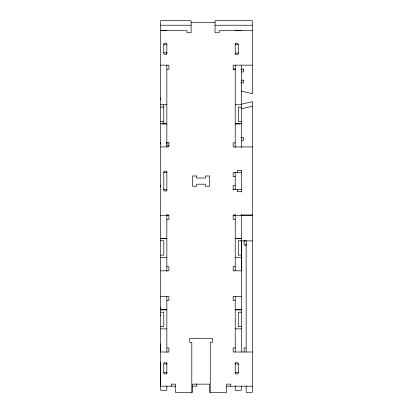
<?xml version="1.0" encoding="UTF-8"?>
<svg xmlns="http://www.w3.org/2000/svg" width="413" height="413" viewBox="0 0 413 413"><rect width="100%" height="100%" fill="white"/><g stroke="black" fill="none" stroke-linecap="round" stroke-linejoin="round"><path stroke-width="0.62" d="M160.698 362.278L160.698 386.196L175.639 386.196M160.698 351.055L160.698 343.936M160.698 315.578L160.698 314.99M160.698 186.686L160.698 185.163M160.698 144.091L160.698 142.562M160.698 99.507L160.698 97.984M166.852 144.091L166.852 142.562M241.362 240.893L241.362 270.835L233.159 270.835L233.159 266.736L235.214 266.736M163.801 189.934L163.801 172.283M166.826 372.805L166.852 372.526L163.646 372.526M241.104 104.282L251.858 101.774A2.055 1.378 0 0 1 252.302 101.732M241.104 108.856L251.858 106.342A2.055 1.378 0 0 1 252.302 106.306M244.052 240.82L245.234 240.547M245.234 245.115L246.411 244.842M191.121 22.395L215.044 22.395M160.698 25.224L191.121 25.224M215.044 25.224L252.302 25.224M160.698 30.33L166.852 30.33M235.214 30.33L241.362 30.33M160.698 30.701L187.017 30.701L187.017 32.751L191.121 32.751L191.121 20.65L160.698 20.65L160.698 390.3L166.852 390.3L166.852 385.902M252.302 30.701L219.148 30.701L219.148 32.751L215.044 32.751L215.044 20.65L252.302 20.65L252.302 93.57A2.05 1.358 0.1 0 1 251.863 93.534M163.646 44.268L166.852 44.268L166.852 53.984M238.802 44.547L235.214 44.547A1.538 1.538 0 0 1 236.752 43.009A1.538 1.538 0 0 1 238.291 44.547L238.291 53.091A1.538 1.538 0 0 1 236.752 54.63A1.538 1.538 0 0 1 235.214 53.091L238.802 53.091M163.646 52.812L166.852 52.812M160.698 65.146L168.902 65.146L168.902 69.25L166.852 69.25M252.302 65.146L233.159 65.146L233.159 69.25L235.214 69.25M233.159 69.193L235.725 69.193M240.851 69.193L243.417 69.193M241.362 71.934L243.417 71.934L243.417 69.079M241.362 80.168L243.417 80.168M240.851 82.915L243.417 82.915L243.417 80.055M160.698 104.752L166.852 104.752M235.214 104.752L241.362 104.752M160.698 107.091L163.775 107.091M241.362 107.091L238.291 107.091L238.291 121.448L241.362 121.448M160.698 121.448L163.775 121.448M160.698 123.792L166.852 123.792M235.214 123.792L241.362 123.792M161.72 123.874L166.852 123.874M235.214 123.874L240.34 123.874M240.851 137.808L243.417 137.808M241.362 140.549L243.417 140.549L243.417 137.694M166.852 142.826L168.902 142.826M235.214 142.826L233.159 142.826L233.159 146.93L252.302 146.93M166.852 145.309L168.902 145.309M160.698 146.93L168.902 146.93L168.902 142.562M241.362 170.512L237.263 170.512L237.263 172.567M163.646 172.567L166.852 172.567A1.538 1.538 0 0 0 165.314 171.028A1.538 1.538 0 0 0 163.775 172.567M241.362 172.567L233.159 172.567L233.159 176.666L235.214 176.666M235.214 185.556L233.159 185.556L233.159 189.99M163.646 189.655L166.852 189.655A1.538 1.538 0 0 1 165.314 191.193A1.538 1.538 0 0 1 163.775 189.655M233.159 189.655L241.362 189.655M241.362 191.704L237.263 191.704L237.263 189.655M166.475 214.997L169.041 214.997M233.175 214.997L235.725 214.997M240.825 214.997L252.302 214.997M160.698 215.292L168.902 215.292L168.902 219.391L166.852 219.391M252.302 215.292L233.159 215.292L233.159 219.391L235.214 219.391M160.698 238.347L165.825 238.347M236.236 238.347L241.362 238.347M160.698 238.43L166.852 238.43M235.214 238.43L241.362 238.43M160.698 240.774L163.775 240.774L163.775 255.131L160.698 255.131M241.362 240.774L238.291 240.774L238.291 255.131L241.362 255.131M240.82 240.898L252.302 240.893M246.148 244.997L244.098 244.997L244.098 240.893M160.698 257.469L166.852 257.469M235.214 257.469L241.362 257.469M166.852 266.736L168.902 266.736L168.902 270.835L160.698 270.835M160.698 296.472L168.902 296.472L168.902 300.571L166.852 300.571M241.362 296.472L233.159 296.472L233.159 300.571L235.214 300.571M160.698 309.75L165.825 309.75M236.236 309.75L241.362 309.75M160.698 309.838L166.852 309.838M235.214 309.838L241.362 309.838M160.698 312.182L163.775 312.182L163.775 326.533L160.698 326.533M241.362 312.182L238.291 312.182L238.291 326.533L241.362 326.533M160.698 328.877L166.852 328.877M235.214 328.877L241.362 328.877M166.852 347.916L168.902 347.916L168.902 352.015L160.698 352.015M235.214 347.916L233.159 347.916L233.159 352.015L252.302 352.015M246.148 347.916L244.098 347.916L244.098 352.015M163.646 363.982L166.852 363.982L166.826 363.698M238.802 363.982L235.214 363.982A1.538 1.538 0 0 1 236.752 362.444A1.538 1.538 0 0 1 238.291 363.982L238.291 372.526A1.538 1.538 0 0 1 236.752 374.064A1.538 1.538 0 0 1 235.214 372.526L238.802 372.526M191.957 386.196L196.98 386.196L196.278 383.842M226.691 386.196L252.302 386.196M251.858 93.539L241.104 91.03M160.698 307.566L160.698 308.155M160.698 372.278L160.698 372.867M252.302 101.737L252.302 392.35L246.148 392.35L246.148 386.041M246.148 240.449L246.148 352.015M241.362 65.146L241.362 147.518M241.362 170.223L241.362 191.999M241.362 214.662L241.362 352.015M241.362 385.902L241.362 390.3L235.214 390.3L235.214 385.902M235.214 43.375L235.214 54.263M235.214 65.146L235.214 147.518M235.214 172.267L235.214 189.727M235.214 214.662L235.214 270.835M235.214 296.472L235.214 352.015M235.214 362.81L235.214 373.698M230.769 386.196L230.769 384.147L226.665 384.147L226.665 392.35L209.577 392.35L209.577 384.147L192.484 384.147L192.484 392.35L175.396 392.35L175.396 384.147L171.292 384.147L171.292 386.196M210.258 392.35L210.258 342.444L212.313 342.444L212.313 338.345L189.753 338.345L189.753 342.444L191.802 342.444L191.802 392.35M166.852 65.146L166.852 147.147M166.852 171.395L166.852 190.827M166.852 214.662L166.852 271.367M166.852 296.457L166.852 352.243M166.852 362.81L166.852 373.698M163.775 44.268L163.775 53.091A1.538 1.538 0 0 0 165.314 54.63A1.538 1.538 0 0 0 166.852 53.091M163.775 104.628L163.775 124.112M163.775 44.547A1.538 1.538 0 0 1 165.314 43.009A1.538 1.538 0 0 1 166.852 44.547M166.852 363.982A1.538 1.538 0 0 0 165.314 362.444A1.538 1.538 0 0 0 163.775 363.982L163.775 372.526A1.538 1.538 0 0 0 165.314 374.064A1.538 1.538 0 0 0 166.852 372.526M196.603 175.984L192.499 175.984L192.499 186.237L196.603 186.237L196.603 184.188L205.488 184.188L205.488 186.237L209.592 186.237L209.592 175.984L205.488 175.984L205.488 178.034L196.603 178.034L196.603 175.984"/></g></svg>
